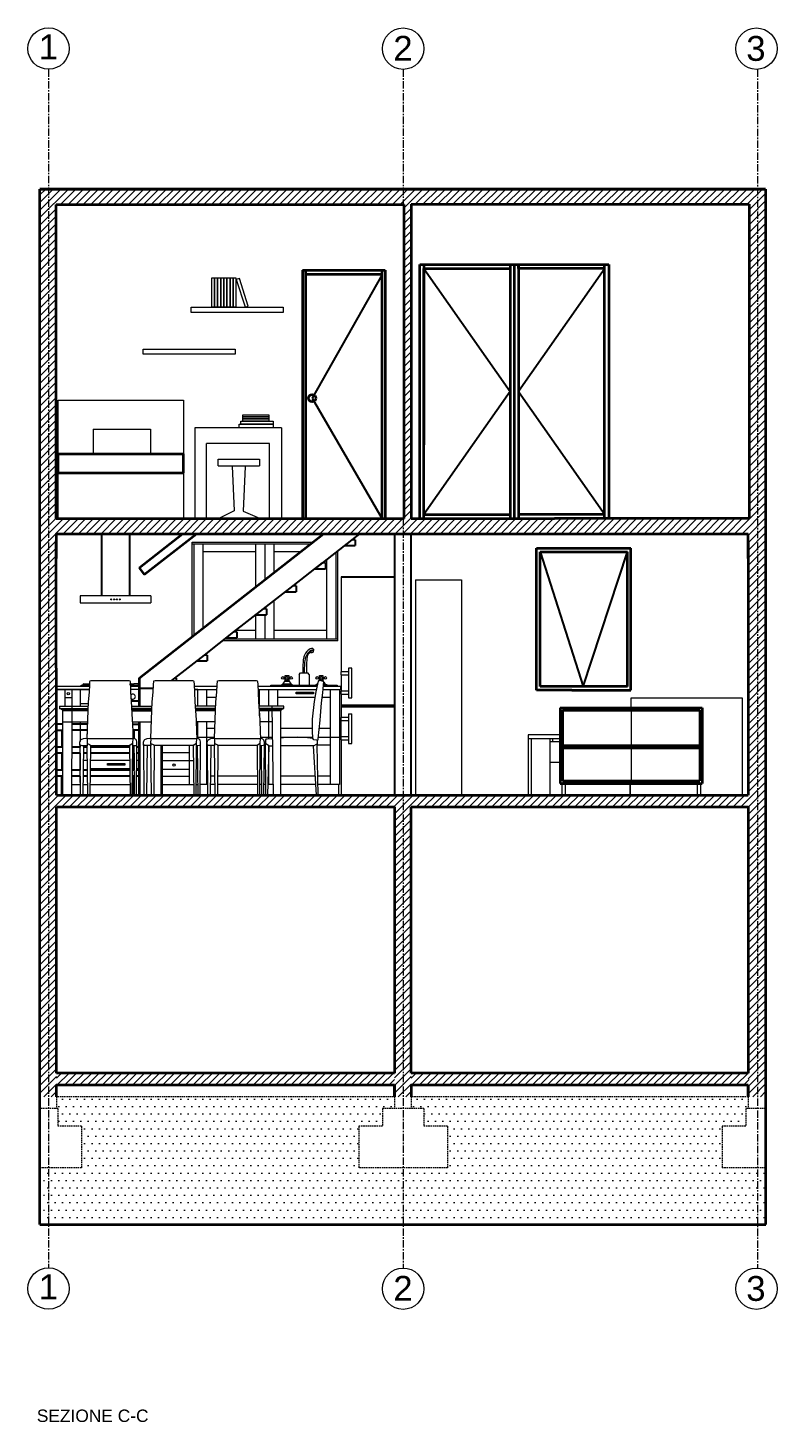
# Model space of a CAD drawing. Header units: metres. Extents: x -3394 to 4496, y 8696 to 12812.
# Drawn here: x 949 to 1583, y 11612 to 12791 of the extents above; entities that cross this region are included whole.
import ezdxf

# ---------------------------------------------------------------- set-up
doc = ezdxf.new("R2010")
doc.units = ezdxf.units.M
doc.header["$LTSCALE"] = 5
doc.header["$MEASUREMENT"] = 0
doc.linetypes.add('CENTERX2', pattern=[4, 2.5, -0.5, 0.5, -0.5])
doc.linetypes.add('HIDDEN', pattern=[0.375, 0.25, -0.125])
doc.layers.add('A-ANNO-NPLT', color=210, linetype='Continuous', lineweight=18, plot=False)
doc.layers.add('G-ANNO-NPLT', color=210, linetype='Continuous', lineweight=18, plot=False)
for name, color, linetype, lineweight in [('A-ANNO-SYMB', 3, 'Continuous', 15), ('A-ANNO-SYMBT', 1, 'CENTERX2', 9), ('A-ELEV-MBE2', 2, 'Continuous', 25), ('A-FLOR-LEVL', 5, 'Continuous', 35), ('A-FURN', 2, 'Continuous', 18), ('A-GLAZ-FULL', 5, 'Continuous', 25), ('A-WALL-FULL', 4, 'Continuous', 35), ('G-ANNO-TEXT', 3, 'Continuous', 18)]:
    doc.layers.add(name, color=color, linetype=linetype, lineweight=lineweight)
doc.layers.add('FINESTRE', color=5, linetype='Continuous')
doc.styles.add('ARIAL', font='arial.ttf')
pattern_1 = [(360, (-3734.589, 11497.7747), (3.125, 6.25), [0, -6.25])]

msp = doc.modelspace()

# ---------------------------------------------------------------- hatches: boundary and pattern name
at = {"layer": 'A-ANNO-NPLT'}
h = msp.add_hatch(dxfattribs=at)
h.set_pattern_fill('ANSI31', color=256, scale=36.1)
h.set_pattern_definition([(45, (155.86, -3.835), (-3.1908194, 3.1908194), [])])
h.paths.add_polyline_path([(1558.8, 12641.9), (1558.8, 12376.1), (1394.3, 12376.1), (1272.8, 12376.1), (1272.8, 12641.9)], flags=16)
h.paths.add_polyline_path([(1266.9, 12376.1), (972.7, 12376.1), (972.7, 12641.8), (1266.9, 12641.8)], flags=16)
h.paths.add_polyline_path([(1558, 12363.3), (1558, 12342.3), (1558, 12142.3), (1272.8, 12142.3), (1272.8, 12363.4)], flags=16)
h.paths.add_polyline_path([(1258.9, 12363.4), (1258.8, 12142.3), (972.8, 12142.3), (972.7, 12357.3), (972.7, 12363.3)], flags=16)
h.paths.add_polyline_path([(1272.8, 12142.3), (1258.8, 12142.3), (1258.9, 12363.4), (1272.8, 12363.4)])
h.paths.add_polyline_path([(1572.8, 12654.8), (958.8, 12654.8), (958.8, 11887.3), (972.8, 11887.3), (972.8, 11907.3), (972.8, 12132.3), (1258.8, 12132.3), (1258.8, 11887.3), (1272.8, 11887.3), (1272.8, 11907.3), (1272.8, 12132.3), (1558, 12132.3), (1558, 11887.3), (1572.8, 11887.3), (1572.8, 11907.3)])
h = msp.add_hatch(dxfattribs=at)
h.set_pattern_fill('ANSI31', color=256, scale=36.1)
h.set_pattern_definition([(45, (1514, 6e-09), (-3.1908194, 3.1908194), [])])
h.paths.add_polyline_path([(1258.8, 11907.3), (972.8, 11907.3), (972.8, 11897.3), (1258.8, 11897.3)])
h = msp.add_hatch(dxfattribs=at)
h.set_pattern_fill('ANSI31', color=256, scale=36.1)
h.set_pattern_definition([(45, (1814, 0.0003), (-3.1908194, 3.1908194), [])])
h.paths.add_polyline_path([(1558.8, 11907.3), (1272.8, 11907.3), (1272.8, 11897.3), (1558.8, 11897.3)])
at = {"layer": 'G-ANNO-NPLT'}
h = msp.add_hatch(dxfattribs=at)
h.set_pattern_fill('DOTS', color=256, scale=100, style=0)
h.set_pattern_definition(pattern_1)
h.paths.add_polyline_path([(958.8, 11827.3), (958.8, 11779.3), (1228.6, 11779.3), (1228.6, 11827.3), (1228.6, 11862.3), (1248.6, 11862.3), (1248.6, 11877.3), (1259.1, 11877.3), (1259.1, 11887.3), (972.8, 11887.3), (974.1, 11877.3), (974.1, 11862.3), (994, 11862.3), (994, 11827.3)])
h = msp.add_hatch(dxfattribs=at)
h.set_pattern_fill('DOTS', color=256, scale=100, style=0)
h.set_pattern_definition(pattern_1)
h.paths.add_polyline_path([(1572.8, 11779.3), (1572.8, 11827.3), (1536, 11827.3), (1536, 11862.3), (1555.9, 11862.3), (1555.9, 11877.3), (1558, 11887.3), (1273.1, 11887.3), (1273.1, 11877.3), (1283.7, 11877.3), (1283.7, 11862.3), (1303.6, 11862.3), (1303.6, 11827.3), (1228.6, 11827.3), (1228.6, 11779.3)])

# ---------------------------------------------------------------- linework, layer by layer
at = {"layer": 'A-ANNO-SYMB'}
for centre in [(966.1, 12773.6), (1266.1, 12773.5), (1565, 12773.5), (966.1, 11725.1), (1266.1, 11725), (1565, 11725)]:
    msp.add_circle(centre, 17.5, dxfattribs=at)
at = {"layer": 'A-ANNO-SYMBT', "ltscale": 0.5}
for p, q in [((966.1, 12756), (966.1, 11742.6)), ((1266.1, 12756), (1266.1, 11742.6)), ((1565.8, 12755.8), (1565.8, 11742.6))]:
    msp.add_line(p, q, dxfattribs=at)
at = {"layer": 'A-ANNO-SYMBT', "linetype": 'HIDDEN'}
for p, q in [((1258.1, 11887.3), (972.8, 11887.3)), ((972.8, 11887.3), (972.8, 11877.3)), ((1258.8, 11887.3), (1258.8, 11877.3)), ((1558, 11887.3), (1272.8, 11887.3)), ((1272.8, 11887.3), (1272.8, 11877.3)), ((1558, 11887.3), (1558, 11877.3)), ((974.1, 11877.3), (958.8, 11877.3)), ((974.1, 11877.3), (974.1, 11862.3)), ((1248.6, 11877.3), (1248.6, 11862.3)), ((1283.7, 11877.3), (1248.6, 11877.3)), ((1283.7, 11877.3), (1283.7, 11862.3)), ((1555.9, 11877.3), (1555.9, 11862.3)), ((1572.8, 11877.3), (1555.9, 11877.3)), ((994, 11862.3), (974.1, 11862.3)), ((994, 11862.3), (994, 11827.3)), ((1228.6, 11862.3), (1228.6, 11827.3)), ((1248.6, 11862.3), (1228.6, 11862.3)), ((1303.6, 11862.3), (1283.7, 11862.3)), ((1303.6, 11862.3), (1303.6, 11827.3)), ((1536, 11862.3), (1536, 11827.3)), ((1555.9, 11862.3), (1536, 11862.3)), ((994, 11827.3), (958.8, 11827.3)), ((1303.6, 11827.3), (1228.6, 11827.3)), ((1572.8, 11827.3), (1536, 11827.3))]:
    msp.add_line(p, q, dxfattribs=at)
at = {"layer": 'A-ELEV-MBE2'}
for p, q in [((1248.5, 12582.6), (1189.2, 12478)), ((1283.7, 12587.6), (1356.6, 12483.6)), ((1436.7, 12587.6), (1363.8, 12483.6)), ((1189.2, 12478), (1248.5, 12376)), ((1356.6, 12483.6), (1283.7, 12379.7)), ((1363.8, 12483.6), (1436.7, 12379.7))]:
    msp.add_line(p, q, dxfattribs=at)
at = {"layer": 'A-ELEV-MBE2', "ltscale": 0.8}
for p, q in [((1382, 12348.1), (1418.3, 12234.1)), ((1418.3, 12234.1), (1455.8, 12348.1))]:
    msp.add_line(p, q, dxfattribs=at)
at = {"layer": 'A-FLOR-LEVL'}
for p, q in [((1280.2, 12376.1), (1280.2, 12591.1)), ((1280.2, 12591.1), (1356.6, 12591.1)), ((1283.7, 12591.1), (1283.7, 12438.6)), ((1356.6, 12591.1), (1440.2, 12591.1)), ((1356.6, 12591.1), (1356.6, 12376.1)), ((1360.2, 12376.1), (1360.2, 12591.1)), ((1363.7, 12587.6), (1363.7, 12591.1)), ((1363.7, 12591.1), (1363.7, 12376.1)), ((1436.6, 12376.1), (1436.6, 12591.1)), ((1440.2, 12591.1), (1440.2, 12376.1)), ((1181, 12586.1), (1251, 12586.1)), ((1181, 12586.1), (1181, 12376.1)), ((1183.5, 12586.1), (1183.5, 12376.1)), ((1248.5, 12582.6), (1183.5, 12582.6)), ((1248.5, 12376), (1248.5, 12586.1)), ((1251, 12586.1), (1251, 12376)), ((1283.7, 12587.6), (1283.7, 12584.1)), ((1283.7, 12587.6), (1356.6, 12587.6)), ((1283.7, 12376.1), (1283.7, 12587.6)), ((1436.6, 12587.6), (1363.7, 12587.6)), ((1283.7, 12379.7), (1356.6, 12379.7)), ((1436.6, 12379.7), (1363.7, 12379.7)), ((1042.8, 12334.4), (1079.6, 12363.3)), ((1042.8, 12241.3), (1198.7, 12363.2)), ((1047.1, 12328.9), (1091.3, 12363.3)), ((1379, 12231.1), (1379, 12351.1)), ((1379, 12351.1), (1408.8, 12351.1)), ((1382, 12348.1), (1455.8, 12348.1)), ((1382, 12234.1), (1382, 12348.1)), ((1408.8, 12351.1), (1458.8, 12351.1)), ((1455.8, 12234.1), (1455.8, 12348.1)), ((1458.8, 12231.1), (1458.8, 12351.1)), ((1042.8, 12334.4), (1047.1, 12328.9)), ((1042.8, 12241.3), (1042.8, 12221.8)), ((1408.8, 12231.1), (1379, 12231.1)), ((1455.8, 12234.1), (1382, 12234.1)), ((1408.8, 12231.1), (1458.8, 12231.1)), ((1042.8, 12221.8), (1042.8, 12217.5)), ((1042.8, 12204.3), (1042.8, 12158.3)), ((1038.3, 12190.2), (1038.3, 12197.3)), ((1006.8, 12184.1), (1006.8, 12182.8)), ((1061.8, 12184.2), (1061.8, 12142.3)), ((1061.8, 12184.2, -2), (1061.8, 12142.3)), ((1038.3, 12163.3), (1038.3, 12177.8)), ((1042.8, 12158.3), (1042.8, 12142.3))]:
    msp.add_line(p, q, dxfattribs=at)
at = {"layer": 'A-FLOR-LEVL', "lineweight": 0}
msp.add_lwpolyline([(977.3, 12163.3), (977.3, 12177.8)], dxfattribs=at)
at = {"layer": 'A-FLOR-LEVL'}
for points in [[(977.3, 12158.3), (977.3, 12142.3), (977.3, 12142.3)], [(1038.3, 12142.3), (1038.3, 12158.3)]]:
    msp.add_lwpolyline(points, dxfattribs=at)
msp.add_circle((1189.2, 12478), 3.07, dxfattribs=at)
at = {"layer": 'A-FURN'}
for p, q in [((974.4, 12376.6), (974.4, 12476.4)), ((974.4, 12476.4), (1080.4, 12476.4)), ((1080.4, 12476.4), (1080.4, 12376.1)), ((1003.9, 12451.8), (1052.4, 12451.8)), ((1003.9, 12451.8), (1003.9, 12430.8)), ((1052.4, 12451.8), (1052.4, 12430.8)), ((1089.9, 12452.8), (1089.9, 12376.1)), ((1163.1, 12452.8), (1089.9, 12452.8)), ((1163.1, 12452.8), (1163.1, 12376.1)), ((1153.1, 12439.7), (1099.9, 12439.7)), ((1099.9, 12376.1), (1099.9, 12439.7)), ((1153.1, 12376.1), (1153.1, 12439.7)), ((974.4, 12414.8), (974.4, 12430.8)), ((1109.5, 12420.8), (1109.5, 12426.4)), ((1109.5, 12426.4), (1144.5, 12426.4)), ((1144.5, 12426.4), (1144.5, 12420.8)), ((974.4, 12376.1), (974.4, 12414.8)), ((1109.5, 12420.8), (1144.5, 12420.8)), ((1121.6, 12420.6), (1123.1, 12382.6)), ((1132.4, 12420.2), (1130.8, 12382.5)), ((1123.2, 12382.6), (1110.2, 12376.3)), ((1130.8, 12382.5), (1144.5, 12376.4)), ((1276.6, 12324.3), (1315.6, 12324.3)), ((1276.6, 12324.3), (1276.6, 12142.3)), ((1315.6, 12324.3), (1315.5, 12142.3)), ((1001, 12235.9), (1001.2, 12238.5)), ((1001.2, 12238.5), (1001.4, 12238.9)), ((1001.4, 12238.9), (1002.3, 12239.2)), ((1002.3, 12239.2), (1034, 12239.2)), ((1034, 12239.2), (1034.9, 12238.9)), ((1034.9, 12238.9), (1035.2, 12238.5)), ((1035.2, 12238.5), (1035.4, 12235.9)), ((1035.3, 12235.4), (1035.3, 12236.8)), ((1035.3, 12236.8), (1035.3, 12236.8)), ((1054.9, 12235.9, -2), (1055.1, 12238.5, -2)), ((1055.1, 12238.5, -2), (1055.3, 12239, -2)), ((1055.3, 12239, -2), (1056.2, 12239.2, -2)), ((1056.2, 12239.2, -2), (1087.9, 12239.2, -2)), ((1087.9, 12239.2, -2), (1088.8, 12239, -2)), ((1088.8, 12239, -2), (1089, 12238.5, -2)), ((1089, 12238.5, -2), (1089.3, 12235.9, -2)), ((1108.7, 12236, 0), (1109, 12238.5, 0)), ((1109, 12238.5, 0), (1109.2, 12239, 0)), ((1109.2, 12239, 0), (1110.1, 12239.2, 0)), ((1110.1, 12239.2, 0), (1141.8, 12239.2, 0)), ((1141.8, 12239.2, 0), (1142.7, 12239, 0)), ((1142.7, 12239, 0), (1142.9, 12238.5, 0)), ((1142.9, 12238.5, 0), (1143.2, 12236, 0)), ((1194.3, 12238.7), (1192.4, 12229.7)), ((1195, 12239.2), (1194.3, 12238.7)), ((1196.8, 12238.9), (1195, 12239.2)), ((1198.4, 12238.5), (1196.8, 12238.9)), ((1199.1, 12238), (1198.4, 12238.5)), ((1198.7, 12235.5), (1199.1, 12238)), ((1000, 12221.1), (1000.7, 12229.5)), ((1000.7, 12229.5), (1001, 12235.9)), ((1035.4, 12235.9), (1035.6, 12229.5)), ((1035.6, 12229.5), (1036, 12221.8)), ((1053.9, 12221.2, -2), (1054.6, 12229.5, -2)), ((1054.6, 12229.5, -2), (1054.9, 12235.9, -2)), ((1089.3, 12235.9, -2), (1089.5, 12229.5, -2)), ((1089.3, 12235.9, -2), (1089.5, 12229.5, -2)), ((1089.5, 12229.5, -2), (1090, 12221.2, -2)), ((1107.8, 12221.2, 0), (1108.5, 12229.5, 0)), ((1108.5, 12229.5, 0), (1108.7, 12236, 0)), ((1143.2, 12236, 0), (1143.4, 12229.5, 0)), ((1143.4, 12229.5, 0), (1143.8, 12221.2, 0)), ((1190.3, 12229.3), (1190.3, 12227.9)), ((1192.4, 12229.7), (1190.8, 12221.4)), ((1197, 12220.4), (1198.2, 12228.8)), ((1198.2, 12228.8), (1198.7, 12235.5)), ((975.4, 12217.5), (999.9, 12217.5)), ((975.4, 12217.5), (975.4, 12215.6)), ((976.8, 12215.1), (975.4, 12215.6)), ((975.4, 12215.6), (999.8, 12215.6)), ((978.2, 12214), (976.8, 12215.1)), ((976.8, 12215.1), (999.8, 12215.1)), ((978.2, 12142.3), (978.2, 12214)), ((978.2, 12214), (999.7, 12214)), ((978.2, 12213.8), (999.7, 12213.8)), ((985.8, 12217.5), (985.8, 12182.8)), ((998.8, 12190.3), (999.7, 12214.2)), ((999.7, 12214.2), (1000, 12221.1)), ((1036, 12221.8), (1037, 12206.1)), ((1036.3, 12217.5), (1053.8, 12217.5)), ((1036.4, 12215.9), (1053.7, 12215.9)), ((1053.7, 12215.6), (1036.4, 12215.6)), ((1053.7, 12215.1), (1036.4, 12215.1)), ((1053.6, 12214), (1036.5, 12214)), ((1053.6, 12213.8), (1036.5, 12213.8)), ((1036.5, 12213.7), (1053.6, 12213.7)), ((1052.7, 12190.3, -2), (1053.6, 12214.2, -2)), ((1053.6, 12214.2, -2), (1053.9, 12221.2, -2)), ((1090, 12221.2, -2), (1090.9, 12206.1, -2)), ((1107.6, 12217.5), (1090.2, 12217.5)), ((1107.6, 12215.6), (1090.3, 12215.6)), ((1107.5, 12215.1), (1090.3, 12215.1)), ((1090.4, 12214), (1107.5, 12214)), ((1107.5, 12213.8), (1090.4, 12213.8)), ((1106.5, 12190.3, 0), (1107.5, 12214.2, 0)), ((1107.5, 12214.2, 0), (1107.8, 12221.2, 0)), ((1143.8, 12221.2, 0), (1144.8, 12206.1, 0)), ((1165.2, 12217.5), (1144.1, 12217.5)), ((1165.2, 12215.6), (1144.2, 12215.6)), ((1163.8, 12215.1), (1144.2, 12215.1)), ((1144.3, 12214), (1162.7, 12214)), ((1162.7, 12213.8), (1144.3, 12213.8)), ((1155, 12217.5), (1156.2, 12142.3)), ((1162.7, 12214), (1163.8, 12215.1)), ((1162.7, 12142.3), (1162.7, 12214)), ((1163.8, 12215.1), (1165.2, 12215.6)), ((1165.2, 12215.6), (1165.2, 12217.5)), ((1190.8, 12221.4), (1189.2, 12206.6)), ((1195.9, 12205.6), (1197, 12220.4)), ((1458.8, 12224.3), (1458.7, 12216.1)), ((1553.3, 12224.3), (1458.8, 12224.3)), ((1459, 12214.1), (1459, 12184.2)), ((1553.3, 12142.3), (1553.3, 12224.3)), ((978.2, 12204.3), (999.3, 12204.3)), ((1037, 12206.1), (1037.2, 12202.3)), ((1037.1, 12204.3), (1053.2, 12204.3)), ((1037.2, 12202.3), (1037.5, 12195.5)), ((1090.9, 12206.1, -2), (1091.4, 12195.5, -2)), ((1107.1, 12204.3), (1091, 12204.3)), ((1144.8, 12206.1, 0), (1145.2, 12195.5, 0)), ((1189.2, 12206.6), (1189.2, 12195.9)), ((1194.3, 12189.9), (1195.9, 12205.6)), ((993.8, 12189.5), (995.7, 12190.2)), ((995.7, 12190.2), (997.3, 12190.4)), ((997.3, 12190.4), (998.8, 12190.3)), ((998.8, 12190.3), (998.7, 12185.9)), ((998.8, 12190.3), (999.1, 12197.3)), ((999.8, 12189.9), (998.8, 12190.3)), ((1036.5, 12189.9), (999.8, 12189.9)), ((1037.5, 12190.2), (1036.5, 12189.9)), ((1037.5, 12195.5), (1037.7, 12190.4)), ((1037.7, 12190.4), (1037.5, 12190.2)), ((1037.5, 12186), (1037.7, 12190.4)), ((1039.8, 12189.7), (1037.7, 12190.4)), ((1040.6, 12188.9), (1039.8, 12189.7)), ((1047.7, 12189.5, -2), (1049.5, 12190.2, -2)), ((1049.5, 12190.2, -2), (1051.2, 12190.4, -2)), ((1051.2, 12190.4, -2), (1052.7, 12190.3, -2)), ((1052.7, 12190.3, -2), (1052.5, 12185.9, -2)), ((1053.7, 12189.9, -2), (1052.7, 12190.3, -2)), ((1090.4, 12189.9, -2), (1053.7, 12189.9, -2)), ((1090.4, 12189.9, -2), (1061.8, 12189.9, -2)), ((1091.4, 12190.2, -2), (1090.4, 12189.9, -2)), ((1091.4, 12195.5, -2), (1091.6, 12190.4, -2)), ((1091.6, 12190.4, -2), (1091.4, 12190.2, -2)), ((1091.4, 12186, -2), (1091.6, 12190.4, -2)), ((1093.7, 12189.7, -2), (1091.6, 12190.4, -2)), ((1094.5, 12188.9, -2), (1093.7, 12189.7, -2)), ((1101.6, 12189.5, 0), (1103.4, 12190.2, 0)), ((1103.4, 12190.2, 0), (1105, 12190.4, 0)), ((1105, 12190.4, 0), (1106.5, 12190.3, 0)), ((1106.5, 12190.3, 0), (1106.4, 12185.9, 0)), ((1107.6, 12189.9, 0), (1106.5, 12190.3, 0)), ((1144.3, 12189.9, 0), (1107.6, 12189.9, 0)), ((1145.2, 12190.2, 0), (1144.3, 12189.9, 0)), ((1145.2, 12195.5, 0), (1145.5, 12190.4, 0)), ((1145.5, 12190.4, 0), (1145.2, 12190.2, 0)), ((1145.2, 12186, 0), (1145.5, 12190.4, 0)), ((1147.5, 12189.7, 0), (1145.5, 12190.4, 0)), ((1148.4, 12188.9, 0), (1147.5, 12189.7, 0)), ((1151.1, 12189.7), (1150.1, 12189.6)), ((1154.8, 12189.9), (1151.1, 12189.7)), ((1155.5, 12190), (1154.8, 12189.9)), ((1164.9, 12190.8), (1162.9, 12190.6)), ((1176.5, 12191.3), (1164.9, 12190.8)), ((1185.3, 12190.8), (1176.5, 12191.3)), ((1189.4, 12190.2), (1185.3, 12190.8)), ((1189.2, 12195.9), (1189.5, 12191.1)), ((1189.5, 12191.1), (1189.4, 12190.2)), ((1189.9, 12189.9), (1189.4, 12190.2)), ((1190.6, 12189.1), (1189.9, 12189.9)), ((1194.3, 12189.2), (1194.3, 12189.9)), ((1399, 12193.3), (1371.9, 12193.3)), ((1371.9, 12193.3), (1371.9, 12142.3)), ((1399, 12189.9), (1371.9, 12189.9)), ((1374.4, 12189.9), (1374.4, 12142.3)), ((1390.1, 12189.9), (1390.1, 12187.3)), ((1392.6, 12189.9), (1392.6, 12187.3)), ((985.8, 12182.8), (985.6, 12163.3)), ((992.7, 12187.1), (993.1, 12188.8)), ((992.7, 12184.6), (992.7, 12187.1)), ((993.3, 12184.6), (992.7, 12184.6)), ((992.8, 12184.6), (992.8, 12182.8)), ((992.9, 12182.8), (992.9, 12184.6)), ((993, 12163.3), (992.9, 12182.8)), ((993.1, 12188.8), (993.8, 12189.5)), ((993.6, 12184.4), (993.3, 12184.6)), ((994.5, 12184.1), (993.6, 12184.4)), ((995.7, 12184.1), (994.5, 12184.1)), ((995.6, 12182.8), (995.4, 12163.3)), ((995.7, 12184.1), (995.6, 12182.8)), ((998.7, 12184.1), (995.7, 12184.1)), ((1001.7, 12184.6), (998.7, 12185.9)), ((998.7, 12185.9), (998.7, 12184.1)), ((998.7, 12182.8), (998.7, 12184.1)), ((999, 12163.3), (998.7, 12182.8)), ((1001.6, 12182.8), (1001.4, 12163.3)), ((1001.7, 12184.1), (1001.6, 12182.8)), ((1001.7, 12184.1), (1001.7, 12184.6)), ((1034.7, 12184.1), (1001.7, 12184.1)), ((1035.2, 12184.6), (1034.7, 12184.6)), ((1034.7, 12184.6), (1034.7, 12182.8)), ((1034.7, 12182.8), (1034.9, 12163.3)), ((1037.5, 12186), (1035.2, 12184.6)), ((1037.2, 12163.3), (1037.4, 12182.8)), ((1037.4, 12182.8), (1037.5, 12186)), ((1038.2, 12184.1), (1037.5, 12184.1)), ((1040, 12184.1), (1038.2, 12184.1)), ((1038.2, 12184.1), (1038.2, 12182.8)), ((1038.2, 12182.8), (1038.6, 12142.3)), ((1040.9, 12184.6), (1040, 12184.1)), ((1040.5, 12142.3), (1040.9, 12184.6)), ((1040.9, 12187.1), (1040.6, 12188.9)), ((1040.9, 12184.6), (1040.9, 12187.1)), ((1040.9, 12182.8), (1040.9, 12184.6)), ((1046.5, 12187.2, -2), (1047, 12188.8, -2)), ((1046.5, 12184.6, -2), (1046.5, 12187.2, -2)), ((1047.2, 12184.6, -2), (1046.5, 12184.6, -2)), ((1047, 12142.3, -2), (1046.8, 12184.6, -2)), ((1047, 12188.8, -2), (1047.7, 12189.5, -2)), ((1047.5, 12184.4, -2), (1047.2, 12184.6, -2)), ((1048.4, 12184.2, -2), (1047.5, 12184.4, -2)), ((1049.5, 12184.2, -2), (1048.4, 12184.2, -2)), ((1049.5, 12184.2, -2), (1049.1, 12142.3, -2)), ((1052.6, 12184.2, -2), (1049.5, 12184.2, -2)), ((1055.5, 12184.6, -2), (1052.5, 12185.9, -2)), ((1052.5, 12185.9, -2), (1052.6, 12184.2, -2)), ((1053.2, 12142.3, -2), (1052.6, 12184.2, -2)), ((1055.5, 12184.2, -2), (1055.1, 12142.3, -2)), ((1055.5, 12184.2, -2), (1055.5, 12184.6, -2)), ((1088.6, 12184.2, -2), (1055.5, 12184.2, -2)), ((1088.6, 12184.2, -2), (1061.8, 12184.2, -2)), ((1089, 12184.6, -2), (1088.6, 12184.6, -2)), ((1088.6, 12184.6, -2), (1089, 12142.3, -2)), ((1091.4, 12186, -2), (1089, 12184.6, -2)), ((1090.9, 12142.3, -2), (1091.4, 12186, -2)), ((1092, 12184.1, -2), (1091.4, 12184.2, -2)), ((1093.9, 12184.2, -2), (1092, 12184.1, -2)), ((1092, 12184.1, -2), (1092.5, 12142.3, -2)), ((1094.8, 12184.6, -2), (1093.9, 12184.2, -2)), ((1094.4, 12142.3, -2), (1094.8, 12184.6, -2)), ((1094.8, 12187.2, -2), (1094.5, 12188.9, -2)), ((1094.8, 12184.6, -2), (1094.8, 12187.2, -2)), ((1100.4, 12187.2, 0), (1100.9, 12188.8, 0)), ((1100.4, 12184.6, 0), (1100.4, 12187.2, 0)), ((1101.1, 12184.6, 0), (1100.4, 12184.6, 0)), ((1100.9, 12142.3, 0), (1100.7, 12184.6, 0)), ((1100.9, 12188.8, 0), (1101.6, 12189.5, 0)), ((1101.3, 12184.4, 0), (1101.1, 12184.6, 0)), ((1102.3, 12184.2, 0), (1101.3, 12184.4, 0)), ((1103.4, 12184.2, 0), (1102.3, 12184.2, 0)), ((1103.4, 12184.2, 0), (1103, 12142.3, 0)), ((1106.5, 12184.2, 0), (1103.4, 12184.2, 0)), ((1109.4, 12184.6, 0), (1106.4, 12185.9, 0)), ((1106.4, 12185.9, 0), (1106.5, 12184.2, 0)), ((1107.1, 12142.3, 0), (1106.5, 12184.2, 0)), ((1109.4, 12184.2, 0), (1109, 12142.3, 0)), ((1109.4, 12184.2, 0), (1109.4, 12184.6, 0)), ((1142.5, 12184.2, 0), (1109.4, 12184.2, 0)), ((1142.9, 12184.6, 0), (1142.5, 12184.6, 0)), ((1142.5, 12184.6, 0), (1142.9, 12142.3, 0)), ((1145.2, 12186, 0), (1142.9, 12184.6, 0)), ((1144.8, 12142.3, 0), (1145.2, 12186, 0)), ((1145.9, 12184.1, 0), (1145.2, 12184.2, 0)), ((1147.8, 12184.2, 0), (1145.9, 12184.1, 0)), ((1145.9, 12184.1, 0), (1146.4, 12142.3, 0)), ((1148.7, 12184.6, 0), (1147.8, 12184.2, 0)), ((1148.2, 12142.3, 0), (1148.7, 12184.6, 0)), ((1148.7, 12187.2, 0), (1148.4, 12188.9, 0)), ((1148.7, 12184.6, 0), (1148.7, 12187.2, 0)), ((1150.1, 12189.6), (1149.7, 12189)), ((1149.7, 12189), (1149.7, 12186.9)), ((1149.7, 12186.9), (1149.7, 12185.8)), ((1149.7, 12185.8), (1150.6, 12185.8)), ((1150.1, 12142.3), (1149.7, 12185.8)), ((1150.6, 12185.8), (1152.5, 12184.4)), ((1152.6, 12183.9), (1151.5, 12142.3)), ((1152.5, 12184.4), (1152.5, 12183.9)), ((1152.5, 12183.9), (1155.6, 12183.9)), ((1190.3, 12184.1), (1162.7, 12184)), ((1190.3, 12184.1), (1193.3, 12185.8)), ((1192.9, 12142.3), (1190.3, 12184.1)), ((1193.1, 12188.8), (1190.6, 12189.1)), ((1193.6, 12188.5), (1193.1, 12188.8)), ((1193.3, 12184.7), (1193.8, 12186.9)), ((1193.3, 12185.8), (1193.4, 12184.8)), ((1194.3, 12142.3), (1193.3, 12184.7)), ((1193.6, 12188.5), (1193.8, 12188.8)), ((1193.8, 12186.9), (1193.6, 12188.5)), ((1193.8, 12188.8), (1193.8, 12189.2)), ((1193.8, 12189.2), (1194.3, 12189.2)), ((1399, 12187.3), (1390.1, 12187.3)), ((1390.1, 12187.3), (1390.1, 12142.3)), ((1459, 12182.2), (1459, 12154.3)), ((1390.5, 12170.3), (1399, 12170.3)), ((985.6, 12163.3), (985.6, 12142.3)), ((993.1, 12142.3), (993, 12163.3)), ((995.4, 12163.3), (995.2, 12142.3)), ((999.4, 12142.3), (999, 12163.3)), ((1001.4, 12163.3), (1001.2, 12142.3)), ((1034.9, 12163.3), (1035.2, 12142.3)), ((1037, 12142.3), (1037.2, 12163.3)), ((1038.4, 12164.6), (1037.2, 12164.6)), ((1042.8, 12164.6), (1040.7, 12164.6)), ((1092.3, 12158.3), (1092.3, 12158.3)), ((1092.4, 12151.3), (1092.3, 12151.3)), ((1403.1, 12152.3), (1403.1, 12142.3)), ((1458.3, 12152.3), (1458.3, 12142.3)), ((1458.3, 12142.3), (1458.3, 12152.3)), ((1514.8, 12152.3), (1514.8, 12142.3))]:
    msp.add_line(p, q, dxfattribs=at)
for points in [[(1106.6, 12579.5), (1103.9, 12579.5), (1103.9, 12555.1), (1106.6, 12555.1)], [(1109.2, 12579.5), (1106.6, 12579.5), (1106.6, 12555.1), (1109.2, 12555.1)], [(1111.9, 12579.5), (1109.2, 12579.5), (1109.2, 12555.1), (1111.9, 12555.1)], [(1114.5, 12579.5), (1111.9, 12579.5), (1111.9, 12555.1), (1114.5, 12555.1)], [(1117.1, 12579.5), (1114.5, 12579.5), (1114.5, 12555.1), (1117.1, 12555.1)], [(1119.8, 12579.5), (1117.1, 12579.5), (1117.1, 12555.1), (1119.8, 12555.1)], [(1122.4, 12579.5), (1119.8, 12579.5), (1119.8, 12555.1), (1122.4, 12555.1)], [(1125, 12579.5), (1122.4, 12579.5), (1122.4, 12555.1), (1125, 12555.1)], [(1127.6, 12579.1), (1125, 12578.3), (1132.6, 12555.1), (1135.1, 12555.9)], [(1086.8, 12555), (1164.6, 12555), (1164.6, 12550.5), (1086.8, 12550.5)], [(1046.2, 12519.5), (1124, 12519.5), (1124, 12515.1), (1046.2, 12515.1)], [(1152.4, 12462.2), (1130.6, 12462.2), (1130.6, 12463.9), (1152.4, 12463.9)], [(1152.4, 12460.4), (1130.6, 12460.4), (1130.6, 12462.2), (1152.4, 12462.2)], [(1156.2, 12452.9), (1127.3, 12452.9), (1127.3, 12456.1), (1156.2, 12456.1)], [(1156.2, 12456.1), (1128.8, 12456.1), (1128.8, 12458.6), (1156.2, 12458.6)], [(1152.4, 12458.6), (1130.6, 12458.6), (1130.6, 12460.4), (1152.4, 12460.4)]]:
    msp.add_lwpolyline(points, close=True, dxfattribs=at)
for points in [[(1400.3, 12152.2), (1400.3, 12142.3)], [(1517.6, 12152.2), (1517.6, 12142.3)]]:
    msp.add_lwpolyline(points, dxfattribs=at)
msp.add_arc((1189.8, 12240.9), 5.7, 341.9197, 344.7449, dxfattribs=at)
at = {"layer": 'A-GLAZ-FULL'}
for p, q in [((1191.6, 12333.8), (1223.1, 12358.3)), ((1223.1, 12358.3), (1229.4, 12363.2)), ((1258.9, 12363.4), (1258.8, 12142.3)), ((1272.8, 12142.3), (1272.8, 12363.4)), ((1148, 12299.8), (1173, 12319.3)), ((1072.9, 12241.3), (1098, 12260.8)), ((1037.2, 12202.3), (1042.8, 12202.3)), ((1042.8, 12197.3), (1037.4, 12197.3)), ((978.2, 12182.8), (972.8, 12182.8)), ((992.9, 12182.8), (985.6, 12182.8)), ((998.7, 12182.8), (995.6, 12182.8)), ((1034.7, 12182.8), (1001.6, 12182.8)), ((1002.4, 12184.1), (1002.4, 12182.8)), ((1038.2, 12182.8), (1037.4, 12182.8)), ((1042.8, 12182.8), (1040.9, 12182.8)), ((978.2, 12177.8), (972.8, 12177.8)), ((992.9, 12177.8), (985.6, 12177.8)), ((998.8, 12177.8), (995.6, 12177.8)), ((1034.8, 12177.8), (1001.6, 12177.8)), ((1038.3, 12177.8), (1037.4, 12177.8)), ((1042.8, 12177.8), (1040.9, 12177.8)), ((978.2, 12163.3), (972.8, 12163.3)), ((978.2, 12158.3), (972.8, 12158.3)), ((993, 12163.3), (985.6, 12163.3)), ((993, 12158.3), (985.6, 12158.3)), ((999, 12163.3), (995.4, 12163.3)), ((999.1, 12158.3), (995.4, 12158.3)), ((1034.9, 12163.3), (1001.4, 12163.3)), ((1035, 12158.3), (1001.4, 12158.3)), ((1038.4, 12163.3), (1037.2, 12163.3)), ((1038.4, 12158.3), (1037.2, 12158.3)), ((1042.8, 12158.3), (1040.6, 12158.3)), ((1042.8, 12163.3), (1040.7, 12163.3))]:
    msp.add_line(p, q, dxfattribs=at)
at = {"layer": 'A-WALL-FULL'}
for p, q in [((958.8, 12654.8), (1271.7, 12654.8)), ((958.8, 11779.3), (958.8, 12654.8)), ((1572.8, 12654.8), (958.8, 12654.8)), ((1258.1, 12654.8), (1572.8, 12654.8)), ((1572.8, 12654.8), (1572.8, 11854.7)), ((972.7, 12641.8), (1266.9, 12641.8)), ((972.7, 12376.1), (972.7, 12641.8)), ((1266.9, 12376.1), (1266.9, 12641.8)), ((1272.8, 12641.9), (1558.8, 12641.9)), ((1272.8, 12641.9), (1272.8, 12376.1)), ((1558.8, 12641.9), (1558.8, 12376.1)), ((974.4, 12430.8), (1080.4, 12430.8)), ((974.4, 12414.8), (974.4, 12430.8)), ((1080.4, 12414.8), (1080.4, 12430.8)), ((974.4, 12414.8), (1080.4, 12414.8)), ((972.7, 12376.1), (1266.9, 12376.1)), ((1272.8, 12376.1), (1394.3, 12376.1)), ((1558.8, 12376.1), (1394.3, 12376.1)), ((972.7, 12363.3), (1272.8, 12363.4)), ((972.8, 12142.3), (972.7, 12357.3)), ((1272.8, 12363.4), (1558, 12363.3)), ((1558, 12357.3), (1558, 12142.3)), ((1399, 12216.1), (1399, 12152.3)), ((1399, 12216.1), (1519, 12216.1)), ((1401, 12214.1), (1517, 12214.1)), ((1401, 12214.1), (1401, 12154.3)), ((1517, 12214.1), (1517, 12154.3)), ((1519, 12216.1), (1519, 12152.3)), ((1401, 12184.2), (1517, 12184.2)), ((1401, 12182.2), (1517, 12182.2)), ((1401, 12154.3), (1517, 12154.3)), ((1399, 12152.3), (1519, 12152.3)), ((972.8, 12142.3), (1272.8, 12142.3)), ((972.8, 12132.3), (1258.8, 12132.3)), ((972.8, 11907.3), (972.8, 12132.3)), ((1258.8, 12132.3), (1258.8, 11907.3)), ((1272.8, 12142.3), (1558, 12142.3)), ((1272.8, 12132.3), (1558, 12132.3)), ((1272.8, 11907.3), (1272.8, 12132.3)), ((1558, 12132.3), (1558, 11907.3)), ((958.8, 12107.3), (958.8, 12107.3)), ((958.8, 11877.3), (958.8, 11897.3)), ((972.8, 11887.3), (972.8, 11897.3)), ((1258.8, 11897.3), (1258.8, 11887.3)), ((1558, 11897.3), (1558, 11887.3)), ((1572.8, 11854.7), (1572.8, 11779.3)), ((958.8, 11779.3), (1573, 11779.3))]:
    msp.add_line(p, q, dxfattribs=at)
for points in [[(958.8, 12376.2), (958.8, 12376.2)], [(972.7, 12363.3), (972.7, 12342.3), (972.7, 12342.3)], [(1558, 12342.3), (1558, 12363.3)], [(1258.8, 11907.3), (972.8, 11907.3)], [(1258.8, 11907.3), (1258.8, 11907.3)], [(1272.8, 11907.3), (1272.8, 11907.3)], [(1558, 11907.3), (1272.8, 11907.3)], [(1558, 11907.3), (1558, 11907.3)], [(1572.8, 11907.3), (1572.8, 11887.3)], [(972.8, 11897.3), (1258.8, 11897.3)], [(1258.8, 11887.3), (1258.8, 11897.3)], [(1272.8, 11897.3), (1558, 11897.3)], [(1272.8, 11897.3), (1272.8, 11887.3)], [(1558, 11887.3), (1558, 11897.3)]]:
    msp.add_lwpolyline(points, dxfattribs=at)
at = {"layer": 'FINESTRE'}
for p, q in [((1225.5, 12358.3), (1223.1, 12358.3)), ((1225.5, 12358.3), (1225.5, 12353.3)), ((1216.6, 12353.3), (1225.5, 12353.3)), ((1173, 12319.3), (1198, 12338.8)), ((1191.6, 12333.8), (1200.5, 12333.8)), ((1200.5, 12338.8), (1198, 12338.8)), ((1200.5, 12338.8), (1200.5, 12333.8)), ((1166.6, 12314.3), (1175.5, 12314.3)), ((1175.5, 12319.3), (1173, 12319.3)), ((1175.5, 12319.3), (1175.5, 12314.3)), ((1123, 12280.3), (1148, 12299.8)), ((1150.4, 12299.8), (1148, 12299.8)), ((1150.4, 12299.8), (1150.4, 12294.8)), ((1141.6, 12294.8), (1150.4, 12294.8)), ((1098, 12260.8), (1123, 12280.3)), ((1116.6, 12275.3), (1125.4, 12275.3)), ((1125.4, 12280.3), (1123, 12280.3)), ((1125.4, 12280.3), (1125.4, 12275.3)), ((1100.4, 12260.8), (1098, 12260.8)), ((1100.4, 12260.8), (1100.4, 12255.8)), ((1091.6, 12255.8), (1100.4, 12255.8)), ((1070.3, 12239.2), (1072.9, 12241.3)), ((1074, 12241.3), (1072.9, 12241.3)), ((1074, 12241.3), (1074, 12239.2)), ((1054.7, 12232.6), (1042.8, 12232.6)), ((1042.8, 12221.8), (1036, 12221.8)), ((978.2, 12202.3), (972.8, 12202.3)), ((999.2, 12202.3), (985.8, 12202.3)), ((972.8, 12197.3), (978.2, 12197.3)), ((977.3, 12197.3), (977.3, 12182.8)), ((999.1, 12197.3), (985.8, 12197.3))]:
    msp.add_line(p, q, dxfattribs=at)
at = {"layer": 'G-ANNO-TEXT'}
for p, q in [((1010.8, 12310.8), (1010.8, 12363.3)), ((1011.1, 12363.3), (1011.1, 12310.8)), ((1034.5, 12363.3), (1034.5, 12310.8)), ((1034.5, 12310.8), (1034.5, 12363.3)), ((1034.8, 12363.3), (1034.8, 12310.8)), ((1087.5, 12356.1), (1189.6, 12356.1)), ((1087.5, 12276.3), (1087.5, 12356.1)), ((1087.5, 12356.1), (1189.6, 12356.1)), ((1087.5, 12354.7), (1149.2, 12354.7)), ((1089.2, 12277.6), (1089.2, 12354.7)), ((1096.6, 12354.7), (1096.6, 12314.5)), ((1141.4, 12318.4), (1141.4, 12354.7)), ((1149.2, 12354.7), (1149.2, 12324.5)), ((1149.2, 12354.7), (1187.8, 12354.7)), ((1156.7, 12354.7), (1156.7, 12330.3)), ((1141.4, 12348), (1096.6, 12348)), ((1179.2, 12348), (1156.7, 12348)), ((1209.2, 12347.5), (1209.2, 12274.3)), ((1211, 12272.9), (1210.9, 12348.8)), ((1201.5, 12314.5), (1201.5, 12341.5)), ((1258.9, 12326.8), (1213.8, 12326.8)), ((1213.8, 12326.8), (1213.8, 12246.6)), ((1213.8, 12326.5), (1258.9, 12326.5)), ((1273.3, 12326.8), (1272.8, 12326.8)), ((1272.8, 12326.5), (1273.3, 12326.5)), ((1273.3, 12142.3), (1273.3, 12326.8)), ((1052.7, 12310.8), (992.9, 12310.8)), ((992.9, 12310.8), (992.9, 12304.8)), ((1034.8, 12310.8), (1010.8, 12310.8)), ((1052.7, 12310.8), (1052.7, 12304.8)), ((1096.6, 12314.5), (1096.6, 12283.4)), ((1201.5, 12274.3), (1201.5, 12314.5)), ((992.9, 12304.8), (1052.7, 12304.8)), ((1156.7, 12306.5), (1156.7, 12274.3)), ((1141.5, 12274.3), (1141.5, 12294.7)), ((1149.2, 12294.8), (1149.2, 12274.3)), ((1211, 12272.9), (1113.5, 12272.9)), ((1211, 12274.3), (1115.4, 12274.3)), ((1125, 12281.8), (1141.5, 12281.8)), ((1156.6, 12281.8), (1201.5, 12281.8)), ((1187.9, 12263.1), (1187.8, 12263.2)), ((1189.3, 12264.7), (1189.7, 12264.6)), ((1189.6, 12266.2), (1189.8, 12266.1)), ((1189.8, 12266.1), (1189.8, 12266)), ((1189.8, 12266), (1190.5, 12264.8)), ((1190.4, 12264.6), (1190.2, 12264.4)), ((1190.5, 12264.8), (1190.4, 12264.6)), ((1190.4, 12264.1), (1190.4, 12264.6)), ((1190.4, 12264.6), (1190.4, 12264.6)), ((1222.8, 12249.6), (1219.8, 12249.6)), ((1219.8, 12249.6), (1219.8, 12224.6)), ((1222.8, 12249.6), (1219.8, 12249.6)), ((1219.8, 12249.6), (1219.8, 12224.6)), ((1222.8, 12224.6), (1222.8, 12249.6)), ((1222.8, 12224.6), (1222.8, 12249.6)), ((1038.4, 12235.4), (1038.4, 12236.8)), ((1038.4, 12236.8), (1042.3, 12236.8)), ((1042.3, 12235.4), (1042.3, 12236.8)), ((1166.3, 12241.9), (1165.3, 12241.9)), ((1166.3, 12240.9), (1165.3, 12240.9)), ((1169.7, 12238.4), (1165.9, 12238.4)), ((1169.3, 12241.9), (1170.3, 12241.9)), ((1169.3, 12240.9), (1170.3, 12240.9)), ((1178.2, 12244.2), (1179.2, 12245.7)), ((1178.2, 12244.2), (1178.2, 12235.4)), ((1179.2, 12245.7), (1185.5, 12245.7)), ((1186.5, 12244.2), (1185.5, 12245.7)), ((1186.5, 12244.2), (1186.5, 12235.4)), ((1195.3, 12241.9), (1194.3, 12241.9)), ((1195.3, 12240.9), (1194.3, 12240.9)), ((1198.3, 12241.9), (1199.3, 12241.9)), ((1198.3, 12240.9), (1199.3, 12240.9)), ((1198.7, 12238.4), (1198.5, 12238.4)), ((1213.8, 12246.6), (1213.3, 12246.6)), ((1213.3, 12246.6), (1213.3, 12244.1)), ((1213.3, 12244.1), (1213.8, 12244.1)), ((1219.8, 12246.6), (1213.8, 12246.6)), ((1213.8, 12244.1), (1213.8, 12230.1)), ((1213.8, 12244.1), (1219.8, 12244.1)), ((972.8, 12234.4), (1000.9, 12234.4)), ((972.8, 12231.6), (1000.8, 12231.6)), ((992.8, 12231.6), (972.8, 12231.6)), ((979.8, 12231.6), (979.8, 12217.5)), ((985.8, 12231.6), (985.8, 12217.5)), ((1000.8, 12231.6), (992.8, 12231.6)), ((992.8, 12231.6), (992.8, 12217.5)), ((993.8, 12234.4), (993.8, 12235.4)), ((993.8, 12235.4), (1000.9, 12235.4)), ((993.8, 12235.4), (995.3, 12235.4)), ((995.3, 12235.4), (995.3, 12235.9)), ((995.9, 12236.4), (1001, 12236.4)), ((1035.3, 12236.4), (1038.4, 12236.4)), ((1035.3, 12235.4), (1042.8, 12235.4)), ((1035.4, 12234.4), (1042.8, 12234.4)), ((1042.8, 12231.6), (1035.5, 12231.6)), ((1042.3, 12236.4), (1042.8, 12236.4)), ((1089.3, 12234.4), (1090.6, 12234.4)), ((1089.4, 12231.6), (1090.6, 12231.6)), ((1092.3, 12231.6), (1089.4, 12231.6)), ((1090.6, 12234.4), (1108.7, 12234.4)), ((1090.6, 12231.6), (1108.6, 12231.6)), ((1092.3, 12217.5), (1092.3, 12231.6)), ((1099.7, 12231.6), (1099.7, 12217.5)), ((1143.2, 12234.4), (1193.4, 12234.4)), ((1143.3, 12231.6), (1192.8, 12231.6)), ((1144.6, 12217.5), (1144.6, 12231.6)), ((1152.3, 12231.6), (1152.3, 12217.5)), ((1154.3, 12234.4), (1154.3, 12235.4)), ((1154.3, 12235.4), (1193.6, 12235.4)), ((1159.8, 12231.6), (1159.8, 12217.5)), ((1164.3, 12236.4), (1171.3, 12236.4)), ((1172.3, 12235.4), (1177.8, 12235.4)), ((1175.7, 12227.9), (1175.7, 12229.3)), ((1175.7, 12229.3), (1190.3, 12229.3)), ((1190.3, 12227.9), (1175.7, 12227.9)), ((1176.3, 12235.4), (1188.3, 12235.4)), ((1176.9, 12235.4), (1187.7, 12235.4)), ((1177.3, 12235.4), (1187.3, 12235.4)), ((1186.8, 12235.4), (1192.3, 12235.4)), ((1193.3, 12236.4), (1193.8, 12236.4)), ((1198.4, 12231.6), (1213.3, 12231.6)), ((1198.6, 12235.4), (1210.3, 12235.4)), ((1198.6, 12234.4), (1213.3, 12234.4)), ((1198.8, 12236.4), (1200.3, 12236.4)), ((1204.6, 12184.7), (1204.6, 12231.6)), ((1210.3, 12235.4), (1210.3, 12234.4)), ((1212.3, 12231.6), (1212.3, 12151.3)), ((1213.3, 12231.6), (1213.3, 12234.4)), ((1213.8, 12230.1), (1213.3, 12230.1)), ((1213.3, 12230.1), (1213.3, 12227.6)), ((1213.3, 12227.6), (1213.8, 12227.6)), ((1219.8, 12230.1), (1213.8, 12230.1)), ((1213.8, 12227.6), (1213.8, 12208)), ((1213.8, 12227.6), (1219.8, 12227.6)), ((1219.8, 12227.6), (1219.8, 12224.6)), ((985.8, 12224.6), (979.8, 12224.6)), ((1000, 12219.6), (992.8, 12219.6)), ((1108.1, 12224.9), (1099.7, 12224.9)), ((1144.6, 12224.9), (1143.6, 12224.9)), ((1144.6, 12209.5), (1144.6, 12213.8)), ((1152.3, 12213.8), (1152.3, 12189.8)), ((1191.5, 12224.9), (1159.8, 12224.9)), ((1204.6, 12224.9), (1197.7, 12224.9)), ((1213.8, 12218.6), (1258.8, 12218.6)), ((1213.8, 12218.3), (1258.8, 12218.3)), ((1213.8, 12217.3), (1258.8, 12217.3)), ((1213.8, 12217), (1258.8, 12217)), ((1219.8, 12224.6), (1222.8, 12224.6)), ((1219.8, 12224.6), (1222.8, 12224.6)), ((1272.5, 12218.6), (1273.3, 12218.6)), ((1272.5, 12218.3), (1273.3, 12218.3)), ((1272.5, 12217.3), (1273.3, 12217.3)), ((1272.5, 12217), (1273.3, 12217)), ((992.8, 12204.3), (992.8, 12187.6)), ((1092.3, 12190.2), (1092.3, 12204.3)), ((1099.7, 12204.3), (1099.7, 12184.7)), ((1155.2, 12204.3), (1144.9, 12204.3)), ((1219.8, 12208), (1213.3, 12208)), ((1213.3, 12208), (1213.3, 12205.5)), ((1213.3, 12205.5), (1213.8, 12205.5)), ((1213.8, 12191.5), (1213.8, 12205.5)), ((1213.8, 12205.5), (1219.8, 12205.5)), ((1219.8, 12211), (1219.8, 12186)), ((1219.8, 12211), (1222.8, 12211)), ((1222.8, 12186), (1222.8, 12211)), ((1091.5, 12191.4), (1106.6, 12191.4)), ((1099.7, 12198.9), (1106.9, 12198.9)), ((1145.4, 12191.4), (1155.4, 12191.4)), ((1162.7, 12198.9), (1189.2, 12198.9)), ((1162.7, 12191.4), (1189.5, 12191.4)), ((1194.4, 12191.4), (1212.3, 12191.4)), ((1195.2, 12198.9), (1204.6, 12198.9)), ((1213.8, 12191.5), (1213.3, 12191.5)), ((1213.3, 12191.5), (1213.3, 12189)), ((1219.8, 12191.5), (1213.8, 12191.5)), ((1061.8, 12178.3), (1085.3, 12178.3)), ((1085.3, 12151.2), (1085.3, 12184.2)), ((1100.4, 12184.7), (1099.7, 12184.7)), ((1099.7, 12184.7), (1099.7, 12151.3)), ((1152.3, 12184.5), (1152.3, 12151.3)), ((1204.6, 12184.7), (1193.3, 12184.7)), ((1204.6, 12151.3), (1204.6, 12184.7)), ((1213.3, 12189), (1213.8, 12189)), ((1213.8, 12189), (1213.8, 12142.3)), ((1213.8, 12189), (1219.8, 12189)), ((1219.8, 12189), (1219.8, 12186)), ((1219.8, 12186), (1222.8, 12186)), ((992.8, 12177.8), (992.8, 12163.3)), ((993, 12171.6), (992.8, 12171.6)), ((998.9, 12171.6), (995.5, 12171.6)), ((1034.8, 12171.6), (1001.5, 12171.6)), ((1016, 12167.6), (1016, 12169)), ((1016, 12169), (1030.7, 12169)), ((1030.7, 12167.6), (1016, 12167.6)), ((1030.7, 12169), (1030.7, 12167.6)), ((1038.3, 12171.6), (1037.3, 12171.6)), ((1042.8, 12171.6), (1040.8, 12171.6)), ((1061.8, 12171.6), (1088.7, 12171.6)), ((1091.2, 12171.6), (1092.2, 12171.6, -2)), ((992.8, 12158.3), (992.8, 12151.3)), ((1034.9, 12164.6), (1001.4, 12164.6)), ((1034.9, 12164.6), (1001.4, 12164.6)), ((1038.4, 12164.6), (1037.2, 12164.6)), ((1042.8, 12164.6), (1040.7, 12164.6)), ((1061.8, 12164.3), (1085.3, 12164.3)), ((1061.8, 12158.3), (1085.3, 12158.3)), ((1099.7, 12158.7), (1100.8, 12158.7)), ((1103.1, 12158.7), (1106.9, 12158.7)), ((1109.2, 12158.7), (1142.7, 12158.7)), ((1162.7, 12158.7), (1191.9, 12158.7)), ((1193.9, 12158.7), (1204.6, 12158.7)), ((977.3, 12151.3), (978.2, 12151.3)), ((985.6, 12151.3), (992.8, 12151.3)), ((992.8, 12151.3), (993.1, 12151.3)), ((995.3, 12151.3), (999.2, 12151.3)), ((1001.3, 12151.3), (1035.1, 12151.3)), ((1037.1, 12151.3), (1038.3, 12151.3)), ((1061.8, 12151.3), (1088.9, 12151.3)), ((1091, 12151.3), (1092.3, 12151.3)), ((1100.8, 12151.3), (1094.5, 12151.3)), ((1107, 12151.3), (1103.1, 12151.3)), ((1142.8, 12151.3), (1109.1, 12151.3)), ((1146.3, 12151.3), (1144.9, 12151.3)), ((1150, 12151.3), (1148.3, 12151.3)), ((1156, 12151.3), (1151.8, 12151.3)), ((1192.3, 12151.3), (1162.7, 12151.3)), ((1212.3, 12151.3), (1194.1, 12151.3)), ((1212.3, 12151.3), (1211.3, 12151.3)), ((1211.3, 12151.3), (1211.4, 12142.3))]:
    msp.add_line(p, q, dxfattribs=at)
for points in [[(1166.3, 12239.4), (1166.3, 12243.4), (1169.3, 12243.4), (1169.3, 12239.4)], [(1195.3, 12239.4), (1195.3, 12243.4), (1198.3, 12243.4), (1198.3, 12239.4)]]:
    msp.add_lwpolyline(points, close=True, dxfattribs=at)
for centre, radius in [((1019.2, 12307.8), 0.392), ((1021.6, 12307.8), 0.392), ((1024, 12307.8), 0.392), ((1026.4, 12307.8), 0.392), ((1026.4, 12307.8), 0.392), ((1164.3, 12241.4), 1.12), ((1167.8, 12241.4), 1.12), ((1171.3, 12241.4), 1.12), ((1193.3, 12241.4), 1.12), ((1196.8, 12241.4), 1.12), ((1200.3, 12241.4), 1.12), ((982.8, 12228.1), 0.985), ((1072.3, 12167.8), 0.985)]:
    msp.add_circle(centre, radius, dxfattribs=at)
for centre, radius, start, end in [((1160.8, 12240.9), 5.7, 285.2551, 344.7449), ((1174.8, 12240.9), 5.7, 195.2551, 254.7449), ((1189.8, 12240.9), 5.7, 285.2551, 315.7857), ((1203.8, 12240.9), 5.7, 195.2551, 207.7807), ((1203.8, 12240.9), 5.7, 213.6521, 254.7449), ((995.8, 12235.8), 0.571, 84.6408, 173.1247), ((1037.4, 12225.6), 2.2, 227.6721, 138.6716)]:
    msp.add_arc(centre, radius, start, end, dxfattribs=at)
for points in [[(1182.6, 12260.8), (1181.8, 12258.8), (1181.4, 12256.7), (1181.2, 12245.7)], [(1187.4, 12265.9), (1185.2, 12264.9), (1183.5, 12263), (1182.6, 12260.8)], [(1188.3, 12264.7), (1186.3, 12263.5), (1184.7, 12261.6), (1183.7, 12259.4)], [(1187.2, 12263.2), (1186.2, 12262.1), (1185.4, 12260.8), (1184.9, 12259.3)], [(1187.8, 12263.2), (1187.6, 12263.4), (1187.4, 12263.4), (1187.2, 12263.2)], [(1189.6, 12266.2), (1188.8, 12266.3), (1188.1, 12266.2), (1187.4, 12265.9)], [(1187.9, 12263.5), (1187.8, 12263.4), (1187.9, 12263.3), (1187.9, 12263.2)], [(1188, 12263.8), (1187.9, 12263.7), (1187.9, 12263.6), (1187.9, 12263.5)], [(1187.9, 12263.2), (1188, 12263.1), (1188.1, 12263), (1188.2, 12263)], [(1188.3, 12264.1), (1188.2, 12264), (1188.1, 12263.9), (1188, 12263.8)], [(1188.2, 12263), (1188.3, 12262.9), (1188.4, 12262.9), (1188.6, 12262.9)], [(1189.3, 12264.7), (1189, 12264.8), (1188.6, 12264.8), (1188.3, 12264.7)], [(1188.7, 12264.4), (1188.5, 12264.3), (1188.4, 12264.2), (1188.3, 12264.1)], [(1188.6, 12262.9), (1188.7, 12262.9), (1188.9, 12262.9), (1189, 12262.9)], [(1189.2, 12264.5), (1189, 12264.5), (1188.9, 12264.5), (1188.7, 12264.4)], [(1189, 12262.9), (1189.2, 12262.9), (1189.4, 12263), (1189.5, 12263.1)], [(1189.7, 12264.6), (1189.5, 12264.6), (1189.3, 12264.6), (1189.2, 12264.5)], [(1189.5, 12263.1), (1189.7, 12263.1), (1189.8, 12263.2), (1189.9, 12263.3)], [(1190.1, 12264.5), (1189.9, 12264.5), (1189.8, 12264.6), (1189.7, 12264.6)], [(1189.9, 12263.3), (1190.1, 12263.4), (1190.2, 12263.5), (1190.2, 12263.6)], [(1190.3, 12264.3), (1190.2, 12264.4), (1190.2, 12264.4), (1190.1, 12264.5)], [(1190.2, 12263.6), (1190.3, 12263.7), (1190.3, 12263.9), (1190.4, 12264)], [(1190.4, 12263.9), (1190.4, 12264), (1190.4, 12264.2), (1190.3, 12264.3)], [(1190.4, 12264), (1190.4, 12264), (1190.4, 12264.1), (1190.4, 12264.1)], [(1183.7, 12259.4), (1183.2, 12258.1), (1182.7, 12256.8), (1182.4, 12245.7)], [(1185, 12259.4), (1184.6, 12258), (1184.4, 12256.6), (1184.3, 12245.7)]]:
    msp.add_open_spline(points, degree=3, dxfattribs=at)

# ---------------------------------------------------------------- texts
at = {"layer": 'A-ANNO-SYMB', "style": 'ARIAL'}
for s, height, p in [('1', 21, (957.9, 12764.5)), ('2', 21, (1257.8, 12763.3)), ('3', 21, (1556.4, 12763.2)), ('1', 21, (957.9, 11716.1)), ('2', 21, (1257.8, 11714.8)), ('3', 21, (1556.4, 11714.7)), ('SEZIONE C-C', 10.5, (956.2, 11612.3))]:
    msp.add_text(s, height=height, dxfattribs=at).set_placement(p)

doc.saveas('drawing.dxf')
